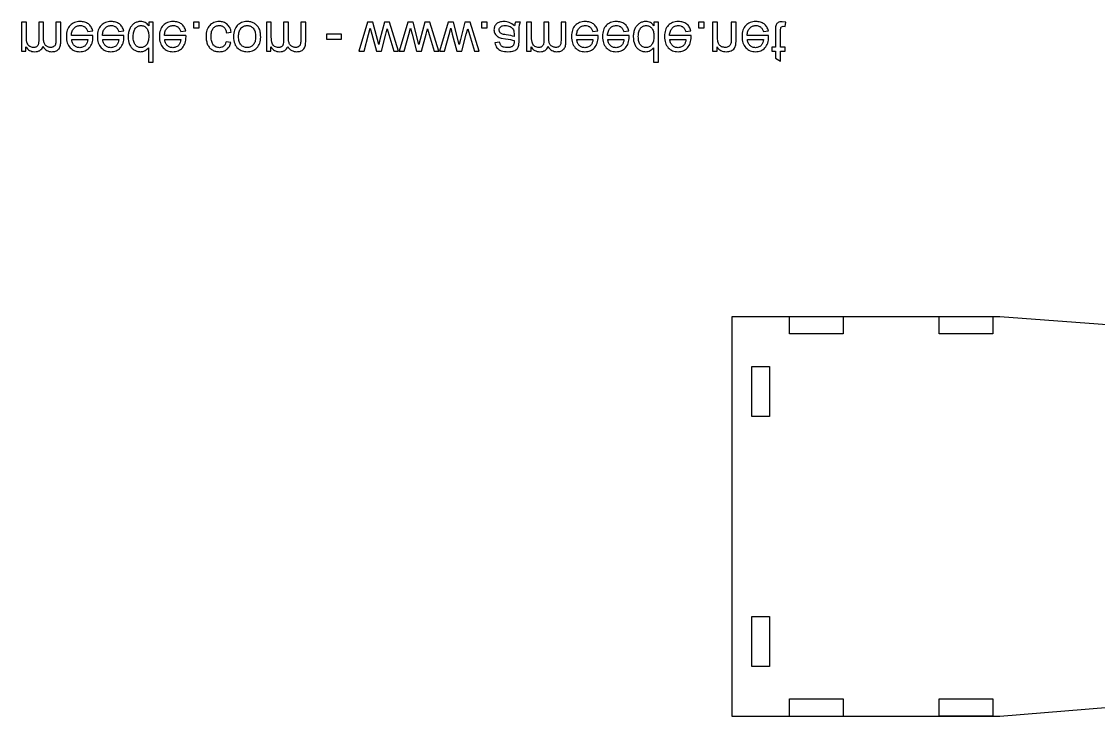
# Model space of a CAD drawing. Extents: x -1652 to 1470, y -458 to 1785.
# Drawn here: x -671.5 to -456.9, y 917.2 to 1055.7 of the extents above; entities that cross this region are included whole.
import ezdxf

# ---------------------------------------------------------------- set-up
doc = ezdxf.new("R2010")
doc.units = 0
doc.layers.add('LAYER_1', color=7, linetype='CONTINUOUS')

msp = doc.modelspace()

# ---------------------------------------------------------------- linework, layer by layer
at = {"layer": 'LAYER_1', "color": 7}
for points in [[(-671.4638, 1055.5802), (-671.4638, 1049.8136), (-670.586, 1049.8136), (-670.586, 1050.6284), (-670.4399, 1050.4275), (-670.271, 1050.247), (-670.0796, 1050.0873), (-669.8657, 1049.9488), (-669.633, 1049.8359), (-669.3849, 1049.7555), (-669.1211, 1049.7074), (-668.8416, 1049.6914), (-668.5364, 1049.708), (-668.2599, 1049.7578), (-668.1324, 1049.7951), (-668.0122, 1049.8406), (-667.8992, 1049.8943), (-667.7935, 1049.9562), (-667.6043, 1050.1025), (-667.4451, 1050.2747), (-667.3162, 1050.4734), (-667.2176, 1050.6988), (-667.039, 1050.4625), (-666.8477, 1050.2578), (-666.6437, 1050.0847), (-666.4269, 1049.943), (-666.1972, 1049.8329), (-665.9546, 1049.7543), (-665.6991, 1049.7071), (-665.4306, 1049.6914), (-665.2215, 1049.6988), (-665.0247, 1049.7209), (-664.8404, 1049.7579), (-664.6685, 1049.8097), (-664.5092, 1049.8763), (-664.3623, 1049.9578), (-664.2281, 1050.0542), (-664.1065, 1050.1655), (-663.9978, 1050.2922), (-663.9034, 1050.4349), (-663.8236, 1050.5936), (-663.7582, 1050.7683), (-663.7072, 1050.9589), (-663.6708, 1051.1655), (-663.649, 1051.3881), (-663.6417, 1051.6266), (-663.6417, 1055.5802), (-664.6195, 1055.5802), (-664.6195, 1051.9506), (-664.6257, 1051.6792), (-664.644, 1051.4481), (-664.6742, 1051.2577), (-664.7158, 1051.1081), (-664.7727, 1050.9854), (-664.8493, 1050.8757), (-664.9457, 1050.7784), (-665.0621, 1050.6933), (-665.1926, 1050.6242), (-665.334, 1050.575), (-665.4863, 1050.5456), (-665.6491, 1050.5359), (-665.7986, 1050.5422), (-665.9415, 1050.5612), (-666.0778, 1050.5928), (-666.2076, 1050.637), (-666.3309, 1050.6938), (-666.4478, 1050.7632), (-666.5581, 1050.8451), (-666.662, 1050.9395), (-666.7564, 1051.0485), (-666.8381, 1051.1725), (-666.9072, 1051.3117), (-666.9636, 1051.4659), (-667.0075, 1051.6353), (-667.0389, 1051.8198), (-667.0576, 1052.0193), (-667.0639, 1052.234), (-667.0639, 1055.5802), (-668.0416, 1055.5802), (-668.0416, 1051.8377), (-668.0565, 1051.5329), (-668.1014, 1051.2685), (-668.1349, 1051.1515), (-668.176, 1051.0447), (-668.2245, 1050.9481), (-668.2805, 1050.8618), (-668.345, 1050.7856), (-668.419, 1050.7195), (-668.5026, 1050.6635), (-668.5956, 1050.6176), (-668.698, 1050.5819), (-668.81, 1050.5563), (-668.9313, 1050.541), (-669.062, 1050.5359), (-669.2637, 1050.5494), (-669.4578, 1050.5901), (-669.6442, 1050.6577), (-669.8231, 1050.7525), (-669.986, 1050.8734), (-670.1247, 1051.0194), (-670.2395, 1051.1908), (-670.3305, 1051.3877), (-670.3985, 1051.6193), (-670.4471, 1051.8972), (-670.4763, 1052.2213), (-670.486, 1052.5914), (-670.486, 1055.5802), (-671.4638, 1055.5802)], [(-658.2751, 1053.7136), (-657.264, 1053.8469), (-657.3294, 1054.0609), (-657.4077, 1054.2628), (-657.4988, 1054.4524), (-657.6027, 1054.6297), (-657.7193, 1054.7947), (-657.8487, 1054.9474), (-657.9907, 1055.0876), (-658.1455, 1055.2154), (-658.3122, 1055.3294), (-658.49, 1055.4282), (-658.6789, 1055.5119), (-658.8791, 1055.5804), (-659.0904, 1055.6338), (-659.313, 1055.6719), (-659.5467, 1055.6948), (-659.7918, 1055.7024), (-660.0989, 1055.6902), (-660.3897, 1055.6538), (-660.6641, 1055.593), (-660.9223, 1055.508), (-661.1641, 1055.3986), (-661.3896, 1055.265), (-661.5988, 1055.107), (-661.7917, 1054.9247), (-661.9649, 1054.721), (-662.115, 1054.4977), (-662.242, 1054.2546), (-662.3459, 1053.9918), (-662.4267, 1053.7094), (-662.4844, 1053.4075), (-662.5191, 1053.086), (-662.5306, 1052.7451), (-662.519, 1052.3927), (-662.4841, 1052.0604), (-662.4258, 1051.7484), (-662.3443, 1051.4567), (-662.2394, 1051.1853), (-662.1111, 1050.9342), (-661.9594, 1050.7035), (-661.7843, 1050.4933), (-661.5906, 1050.3052), (-661.3829, 1050.1422), (-661.1614, 1050.0044), (-660.926, 1049.8917), (-660.6767, 1049.804), (-660.4135, 1049.7414), (-660.1365, 1049.7039), (-659.8455, 1049.6914), (-659.5639, 1049.7036), (-659.2955, 1049.7404), (-659.0403, 1049.8017), (-658.7983, 1049.8875), (-658.5695, 1049.9978), (-658.3538, 1050.1328), (-658.1514, 1050.2924), (-657.9622, 1050.4766), (-657.7909, 1050.6831), (-657.6424, 1050.9096), (-657.5167, 1051.156), (-657.4138, 1051.4224), (-657.3337, 1051.7088), (-657.2765, 1052.0151), (-657.2422, 1052.3414), (-657.2307, 1052.6877), (-657.2363, 1052.9469), (-661.5306, 1052.9469), (-661.5101, 1053.1768), (-661.4764, 1053.393), (-661.4294, 1053.5954), (-661.3691, 1053.784), (-661.2953, 1053.9586), (-661.2082, 1054.1193), (-661.1077, 1054.266), (-660.9936, 1054.3987), (-660.8696, 1054.5166), (-660.7381, 1054.6188), (-660.599, 1054.7054), (-660.4524, 1054.7763), (-660.2983, 1054.8314), (-660.1369, 1054.8708), (-659.968, 1054.8945), (-659.7918, 1054.9024), (-659.5335, 1054.8847), (-659.2948, 1054.8316), (-659.1829, 1054.7918), (-659.0759, 1054.7431), (-658.9739, 1054.6855), (-658.877, 1054.6191), (-658.7844, 1054.543), (-658.6968, 1054.4563), (-658.6141, 1054.359), (-658.5365, 1054.2511), (-658.396, 1054.0035), (-658.2751, 1053.7136)], [(-652.0956, 1053.7136), (-651.0845, 1053.8469), (-651.1499, 1054.0609), (-651.2282, 1054.2628), (-651.3193, 1054.4524), (-651.4232, 1054.6297), (-651.5398, 1054.7947), (-651.6692, 1054.9474), (-651.8112, 1055.0876), (-651.966, 1055.2154), (-652.1327, 1055.3294), (-652.3105, 1055.4282), (-652.4994, 1055.5119), (-652.6996, 1055.5804), (-652.9109, 1055.6338), (-653.1335, 1055.6719), (-653.3672, 1055.6948), (-653.6123, 1055.7024), (-653.9194, 1055.6902), (-654.2102, 1055.6538), (-654.4846, 1055.593), (-654.7428, 1055.508), (-654.9846, 1055.3986), (-655.2101, 1055.265), (-655.4193, 1055.107), (-655.6122, 1054.9247), (-655.7854, 1054.721), (-655.9355, 1054.4977), (-656.0625, 1054.2546), (-656.1664, 1053.9918), (-656.2472, 1053.7094), (-656.3049, 1053.4075), (-656.3396, 1053.086), (-656.3511, 1052.7451), (-656.3395, 1052.3927), (-656.3046, 1052.0604), (-656.2463, 1051.7484), (-656.1648, 1051.4567), (-656.0599, 1051.1853), (-655.9316, 1050.9342), (-655.7799, 1050.7035), (-655.6048, 1050.4933), (-655.4111, 1050.3052), (-655.2034, 1050.1422), (-654.9819, 1050.0044), (-654.7465, 1049.8917), (-654.4972, 1049.804), (-654.234, 1049.7414), (-653.957, 1049.7039), (-653.666, 1049.6914), (-653.3844, 1049.7036), (-653.116, 1049.7404), (-652.8608, 1049.8017), (-652.6188, 1049.8875), (-652.39, 1049.9978), (-652.1743, 1050.1328), (-651.9719, 1050.2924), (-651.7827, 1050.4766), (-651.6114, 1050.6831), (-651.4629, 1050.9096), (-651.3372, 1051.156), (-651.2343, 1051.4224), (-651.1542, 1051.7088), (-651.097, 1052.0151), (-651.0627, 1052.3414), (-651.0512, 1052.6877), (-651.0568, 1052.9469), (-655.3511, 1052.9469), (-655.3306, 1053.1768), (-655.2969, 1053.393), (-655.2499, 1053.5954), (-655.1896, 1053.784), (-655.1158, 1053.9586), (-655.0287, 1054.1193), (-654.9282, 1054.266), (-654.8141, 1054.3987), (-654.6901, 1054.5166), (-654.5586, 1054.6188), (-654.4195, 1054.7054), (-654.2729, 1054.7763), (-654.1188, 1054.8314), (-653.9574, 1054.8708), (-653.7885, 1054.8945), (-653.6123, 1054.9024), (-653.354, 1054.8847), (-653.1153, 1054.8316), (-653.0034, 1054.7918), (-652.8964, 1054.7431), (-652.7944, 1054.6855), (-652.6975, 1054.6191), (-652.6049, 1054.543), (-652.5173, 1054.4563), (-652.4346, 1054.359), (-652.357, 1054.2511), (-652.2165, 1054.0035), (-652.0956, 1053.7136)], [(-646.1272, 1055.5802), (-646.1272, 1054.8487), (-646.2721, 1055.0486), (-646.4331, 1055.2219), (-646.6103, 1055.3686), (-646.8036, 1055.4887), (-647.0131, 1055.5822), (-647.2387, 1055.649), (-647.4804, 1055.689), (-647.7383, 1055.7024), (-647.9088, 1055.6965), (-648.0758, 1055.6788), (-648.2393, 1055.6492), (-648.3992, 1055.6077), (-648.5556, 1055.5544), (-648.7084, 1055.4891), (-648.8575, 1055.412), (-649.0031, 1055.3228), (-649.1435, 1055.2236), (-649.2757, 1055.1149), (-649.3998, 1054.9967), (-649.5158, 1054.8691), (-649.6238, 1054.7322), (-649.7237, 1054.5859), (-649.8155, 1054.4303), (-649.8994, 1054.2654), (-649.9736, 1054.0921), (-650.0379, 1053.9126), (-650.0923, 1053.7268), (-650.1369, 1053.5347), (-650.1715, 1053.3362), (-650.1962, 1053.1313), (-650.2111, 1052.9201), (-650.216, 1052.7025), (-650.198, 1052.282), (-650.144, 1051.8814), (-650.0543, 1051.5007), (-649.929, 1051.1395), (-649.8523, 1050.9696), (-649.7668, 1050.8097), (-649.6724, 1050.66), (-649.5691, 1050.5206), (-649.4568, 1050.3913), (-649.3355, 1050.2724), (-649.2053, 1050.1637), (-649.0661, 1050.0655), (-648.9208, 1049.9776), (-648.771, 1049.9016), (-648.6169, 1049.8373), (-648.4585, 1049.7847), (-648.2958, 1049.7438), (-648.1289, 1049.7147), (-647.9579, 1049.6972), (-647.7828, 1049.6914), (-647.529, 1049.7053), (-647.2897, 1049.7467), (-647.0651, 1049.8156), (-646.855, 1049.9118), (-646.6616, 1050.0301), (-646.487, 1050.1655), (-646.3311, 1050.3175), (-646.1939, 1050.4859), (-646.1939, 1047.6248), (-645.2161, 1047.6248), (-645.2161, 1055.5802), (-646.1272, 1055.5802)], [(-649.2161, 1052.7043), (-649.2088, 1052.9719), (-649.1869, 1053.2221), (-649.1504, 1053.4547), (-649.0992, 1053.6698), (-649.0333, 1053.8675), (-648.9528, 1054.0478), (-648.8575, 1054.2106), (-648.7475, 1054.3561), (-648.6282, 1054.4843), (-648.5034, 1054.5954), (-648.3734, 1054.6893), (-648.238, 1054.7661), (-648.0974, 1054.8258), (-647.9515, 1054.8684), (-647.8003, 1054.8939), (-647.6439, 1054.9024), (-647.4865, 1054.8942), (-647.3352, 1054.8698), (-647.1899, 1054.829), (-647.0506, 1054.7719), (-646.9173, 1054.6984), (-646.7899, 1054.6087), (-646.6686, 1054.5026), (-646.5531, 1054.3802), (-646.4483, 1054.2411), (-646.3573, 1054.0847), (-646.2803, 1053.9112), (-646.2173, 1053.7205), (-646.1682, 1053.5126), (-646.1331, 1053.2875), (-646.112, 1053.0453), (-646.105, 1052.7858), (-646.1121, 1052.5011), (-646.1335, 1052.2358), (-646.1692, 1051.9901), (-646.2191, 1051.7638), (-646.2834, 1051.5571), (-646.362, 1051.37), (-646.455, 1051.2024), (-646.5624, 1051.0544), (-646.6797, 1050.9249), (-646.8037, 1050.8127), (-646.9344, 1050.7178), (-647.0719, 1050.6402), (-647.216, 1050.5799), (-647.3668, 1050.5369), (-647.5242, 1050.5111), (-647.6883, 1050.5025), (-647.8481, 1050.5107), (-648.0012, 1050.5355), (-648.1475, 1050.5768), (-648.2871, 1050.6347), (-648.4201, 1050.7091), (-648.5463, 1050.8001), (-648.666, 1050.9078), (-648.779, 1051.0321), (-648.8813, 1051.1743), (-648.97, 1051.3356), (-649.0451, 1051.5159), (-649.1066, 1051.7154), (-649.1545, 1051.934), (-649.1887, 1052.1717), (-649.2092, 1052.4284), (-649.2161, 1052.7043)], [(-639.7366, 1053.7136), (-638.7255, 1053.8469), (-638.7909, 1054.0609), (-638.8692, 1054.2628), (-638.9603, 1054.4524), (-639.0642, 1054.6297), (-639.1808, 1054.7947), (-639.3102, 1054.9474), (-639.4522, 1055.0876), (-639.607, 1055.2154), (-639.7737, 1055.3294), (-639.9515, 1055.4282), (-640.1404, 1055.5119), (-640.3406, 1055.5804), (-640.5519, 1055.6338), (-640.7745, 1055.6719), (-641.0082, 1055.6948), (-641.2533, 1055.7024), (-641.5604, 1055.6902), (-641.8512, 1055.6538), (-642.1256, 1055.593), (-642.3838, 1055.508), (-642.6256, 1055.3986), (-642.8511, 1055.265), (-643.0603, 1055.107), (-643.2532, 1054.9247), (-643.4264, 1054.721), (-643.5765, 1054.4977), (-643.7035, 1054.2546), (-643.8074, 1053.9918), (-643.8882, 1053.7094), (-643.9459, 1053.4075), (-643.9806, 1053.086), (-643.9921, 1052.7451), (-643.9805, 1052.3927), (-643.9456, 1052.0604), (-643.8873, 1051.7484), (-643.8058, 1051.4567), (-643.7009, 1051.1853), (-643.5726, 1050.9342), (-643.4209, 1050.7035), (-643.2458, 1050.4933), (-643.0521, 1050.3052), (-642.8444, 1050.1422), (-642.6229, 1050.0044), (-642.3875, 1049.8917), (-642.1382, 1049.804), (-641.875, 1049.7414), (-641.598, 1049.7039), (-641.307, 1049.6914), (-641.0254, 1049.7036), (-640.757, 1049.7404), (-640.5018, 1049.8017), (-640.2598, 1049.8875), (-640.031, 1049.9978), (-639.8153, 1050.1328), (-639.6129, 1050.2924), (-639.4237, 1050.4766), (-639.2524, 1050.6831), (-639.1039, 1050.9096), (-638.9782, 1051.156), (-638.8753, 1051.4224), (-638.7952, 1051.7088), (-638.738, 1052.0151), (-638.7037, 1052.3414), (-638.6922, 1052.6877), (-638.6978, 1052.9469), (-642.9921, 1052.9469), (-642.9716, 1053.1768), (-642.9379, 1053.393), (-642.8909, 1053.5954), (-642.8306, 1053.784), (-642.7568, 1053.9586), (-642.6697, 1054.1193), (-642.5692, 1054.266), (-642.4551, 1054.3987), (-642.3311, 1054.5166), (-642.1996, 1054.6188), (-642.0605, 1054.7054), (-641.9139, 1054.7763), (-641.7598, 1054.8314), (-641.5984, 1054.8708), (-641.4295, 1054.8945), (-641.2533, 1054.9024), (-640.995, 1054.8847), (-640.7563, 1054.8316), (-640.6444, 1054.7918), (-640.5374, 1054.7431), (-640.4354, 1054.6855), (-640.3385, 1054.6191), (-640.2459, 1054.543), (-640.1583, 1054.4563), (-640.0756, 1054.359), (-639.998, 1054.2511), (-639.8575, 1054.0035), (-639.7366, 1053.7136)], [(-637.2126, 1055.5802), (-637.2126, 1054.4691), (-636.1015, 1054.4691), (-636.1015, 1055.5802), (-637.2126, 1055.5802)], [(-630.6368, 1053.4691), (-629.6812, 1053.6025), (-629.7284, 1053.8423), (-629.7907, 1054.0685), (-629.8682, 1054.2813), (-629.9609, 1054.4807), (-630.0689, 1054.6667), (-630.1922, 1054.8394), (-630.3308, 1054.9988), (-630.4849, 1055.145), (-630.6514, 1055.2758), (-630.8272, 1055.3891), (-631.0123, 1055.4849), (-631.2067, 1055.5633), (-631.4102, 1055.6242), (-631.6229, 1055.6676), (-631.8447, 1055.6937), (-632.0756, 1055.7024), (-632.3635, 1055.6903), (-632.6371, 1055.6541), (-632.8961, 1055.5938), (-633.1407, 1055.5094), (-633.3708, 1055.4008), (-633.5863, 1055.268), (-633.7873, 1055.1112), (-633.9738, 1054.9302), (-634.1424, 1054.7267), (-634.2884, 1054.5024), (-634.4119, 1054.2573), (-634.5129, 1053.9913), (-634.5914, 1053.7045), (-634.6475, 1053.3969), (-634.6811, 1053.0684), (-634.6923, 1052.7191), (-634.6874, 1052.4895), (-634.6729, 1052.2673), (-634.6486, 1052.0525), (-634.6148, 1051.8451), (-634.5712, 1051.6449), (-634.5181, 1051.452), (-634.4553, 1051.2663), (-634.383, 1051.0877), (-634.3009, 1050.9188), (-634.2087, 1050.7607), (-634.1064, 1050.6134), (-633.9939, 1050.4771), (-633.8713, 1050.3516), (-633.7385, 1050.2372), (-633.5955, 1050.1338), (-633.4423, 1050.0414), (-633.2829, 1049.9594), (-633.12, 1049.8883), (-632.9536, 1049.8281), (-632.7837, 1049.7789), (-632.6102, 1049.7406), (-632.4332, 1049.7133), (-632.2525, 1049.6969), (-632.0682, 1049.6914), (-631.8394, 1049.6988), (-631.6211, 1049.7209), (-631.4133, 1049.7579), (-631.2162, 1049.8097), (-631.0297, 1049.8763), (-630.8539, 1049.9578), (-630.689, 1050.0542), (-630.5349, 1050.1655), (-630.3923, 1050.2905), (-630.2631, 1050.4279), (-630.1473, 1050.5779), (-630.0449, 1050.7402), (-629.9559, 1050.915), (-629.8805, 1051.1022), (-629.8185, 1051.3017), (-629.7701, 1051.5136), (-630.7146, 1051.6581), (-630.7955, 1051.3858), (-630.9025, 1051.1495), (-630.9659, 1051.0448), (-631.0359, 1050.949), (-631.1126, 1050.862), (-631.196, 1050.784), (-631.2844, 1050.7156), (-631.3773, 1050.6563), (-631.4747, 1050.606), (-631.5766, 1050.5648), (-631.794, 1050.5098), (-632.0294, 1050.4914), (-632.2098, 1050.4996), (-632.3815, 1050.5244), (-632.5445, 1050.5656), (-632.699, 1050.6233), (-632.8449, 1050.6976), (-632.9822, 1050.7883), (-633.111, 1050.8955), (-633.2312, 1051.0192), (-633.3393, 1051.1613), (-633.4329, 1051.3224), (-633.5122, 1051.5025), (-633.577, 1051.7018), (-633.6275, 1051.9203), (-633.6635, 1052.158), (-633.6851, 1052.415), (-633.6923, 1052.6914), (-633.6854, 1052.9717), (-633.6645, 1053.232), (-633.6298, 1053.4724), (-633.5812, 1053.693), (-633.5187, 1053.8936), (-633.4423, 1054.0744), (-633.352, 1054.2354), (-633.2478, 1054.3765), (-633.1318, 1054.4996), (-633.0076, 1054.6063), (-632.8749, 1054.6967), (-632.734, 1054.7707), (-632.5847, 1054.8283), (-632.4271, 1054.8694), (-632.2611, 1054.8942), (-632.0868, 1054.9024), (-631.9454, 1054.8969), (-631.8101, 1054.8805), (-631.6808, 1054.8531), (-631.5576, 1054.8147), (-631.4405, 1054.7653), (-631.3295, 1054.7048), (-631.2246, 1054.6332), (-631.1257, 1054.5506), (-631.0336, 1054.4571), (-630.9504, 1054.3517), (-630.876, 1054.2343), (-630.8104, 1054.105), (-630.7537, 1053.9638), (-630.7059, 1053.8108), (-630.6669, 1053.6459), (-630.6368, 1053.4691)], [(-629.2145, 1052.6969), (-629.2006, 1052.3105), (-629.1589, 1051.95), (-629.0894, 1051.6154), (-628.9921, 1051.3067), (-628.8668, 1051.0238), (-628.7137, 1050.7668), (-628.5327, 1050.5356), (-628.3238, 1050.3303), (-628.1332, 1050.1806), (-627.9322, 1050.0508), (-627.7209, 1049.941), (-627.4993, 1049.8511), (-627.2674, 1049.7813), (-627.0254, 1049.7313), (-626.7732, 1049.7014), (-626.5109, 1049.6914), (-626.2211, 1049.7036), (-625.9446, 1049.74), (-625.6816, 1049.8008), (-625.432, 1049.8859), (-625.1958, 1049.9952), (-624.9731, 1050.1289), (-624.764, 1050.2869), (-624.5683, 1050.4692), (-624.3918, 1050.6723), (-624.2388, 1050.8941), (-624.1093, 1051.1346), (-624.0033, 1051.3937), (-623.9208, 1051.6714), (-623.8618, 1051.9676), (-623.8264, 1052.2823), (-623.8146, 1052.6154), (-623.8198, 1052.8857), (-623.8354, 1053.1411), (-623.8615, 1053.3817), (-623.898, 1053.6073), (-623.9449, 1053.8181), (-624.0022, 1054.0141), (-624.0699, 1054.1953), (-624.148, 1054.3617), (-624.2361, 1054.5163), (-624.3338, 1054.6621), (-624.441, 1054.799), (-624.5577, 1054.927), (-624.684, 1055.0462), (-624.8199, 1055.1565), (-624.9653, 1055.258), (-625.1202, 1055.3506), (-625.2811, 1055.4332), (-625.4458, 1055.5048), (-625.6142, 1055.5653), (-625.7863, 1055.6147), (-625.9621, 1055.6531), (-626.1415, 1055.6805), (-626.3244, 1055.6969), (-626.5109, 1055.7024), (-626.8064, 1055.6903), (-627.0873, 1055.6541), (-627.3537, 1055.5937), (-627.6056, 1055.5091), (-627.8429, 1055.4003), (-628.0658, 1055.2673), (-628.2743, 1055.11), (-628.4683, 1054.9284), (-628.6434, 1054.724), (-628.795, 1054.4982), (-628.9233, 1054.2511), (-629.0282, 1053.9828), (-629.1097, 1053.6932), (-629.168, 1053.3823), (-629.2029, 1053.0502), (-629.2145, 1052.6969)], [(-628.2146, 1052.6988), (-628.207, 1052.9665), (-628.1844, 1053.2168), (-628.1466, 1053.4497), (-628.0938, 1053.6652), (-628.0258, 1053.8632), (-627.9427, 1054.0438), (-627.8445, 1054.2068), (-627.7312, 1054.3524), (-627.6059, 1054.4813), (-627.4728, 1054.593), (-627.3321, 1054.6876), (-627.1836, 1054.7649), (-627.0272, 1054.8251), (-626.863, 1054.868), (-626.6909, 1054.8938), (-626.5109, 1054.9024), (-626.3328, 1054.8938), (-626.1623, 1054.868), (-625.9993, 1054.825), (-625.844, 1054.7647), (-625.6962, 1054.6871), (-625.5559, 1054.5923), (-625.4232, 1054.4801), (-625.2979, 1054.3506), (-625.1846, 1054.2034), (-625.0865, 1054.0381), (-625.0034, 1053.8548), (-624.9354, 1053.6534), (-624.8826, 1053.434), (-624.8448, 1053.1965), (-624.8222, 1052.9409), (-624.8146, 1052.6673), (-624.8222, 1052.4087), (-624.8451, 1052.1663), (-624.8833, 1051.9401), (-624.9366, 1051.73), (-625.0052, 1051.5362), (-625.0889, 1051.3587), (-625.1877, 1051.1975), (-625.3017, 1051.0525), (-625.4269, 1050.9236), (-625.5596, 1050.8119), (-625.6997, 1050.7173), (-625.8472, 1050.64), (-626.0021, 1050.5798), (-626.1644, 1050.5369), (-626.334, 1050.5111), (-626.5109, 1050.5025), (-626.6909, 1050.511), (-626.863, 1050.5366), (-627.0272, 1050.5792), (-627.1836, 1050.6389), (-627.3321, 1050.7156), (-627.4728, 1050.8095), (-627.6059, 1050.9206), (-627.7312, 1051.0488), (-627.8445, 1051.1943), (-627.9427, 1051.3571), (-628.0258, 1051.5373), (-628.0938, 1051.7349), (-628.1466, 1051.9498), (-628.1844, 1052.1821), (-628.207, 1052.4318), (-628.2146, 1052.6988)], [(-622.6684, 1055.5802), (-622.6684, 1049.8136), (-621.7906, 1049.8136), (-621.7906, 1050.6284), (-621.6445, 1050.4275), (-621.4756, 1050.247), (-621.2842, 1050.0873), (-621.0703, 1049.9488), (-620.8376, 1049.8359), (-620.5895, 1049.7555), (-620.3257, 1049.7074), (-620.0462, 1049.6914), (-619.741, 1049.708), (-619.4645, 1049.7578), (-619.337, 1049.7951), (-619.2168, 1049.8406), (-619.1038, 1049.8943), (-618.9981, 1049.9562), (-618.8089, 1050.1025), (-618.6497, 1050.2747), (-618.5208, 1050.4734), (-618.4222, 1050.6988), (-618.2436, 1050.4625), (-618.0523, 1050.2578), (-617.8483, 1050.0847), (-617.6315, 1049.943), (-617.4018, 1049.8329), (-617.1592, 1049.7543), (-616.9037, 1049.7071), (-616.6352, 1049.6914), (-616.4261, 1049.6988), (-616.2293, 1049.7209), (-616.045, 1049.7579), (-615.8731, 1049.8097), (-615.7138, 1049.8763), (-615.5669, 1049.9578), (-615.4327, 1050.0542), (-615.3111, 1050.1655), (-615.2024, 1050.2922), (-615.108, 1050.4349), (-615.0282, 1050.5936), (-614.9628, 1050.7683), (-614.9118, 1050.9589), (-614.8754, 1051.1655), (-614.8536, 1051.3881), (-614.8463, 1051.6266), (-614.8463, 1055.5802), (-615.8241, 1055.5802), (-615.8241, 1051.9506), (-615.8303, 1051.6792), (-615.8486, 1051.4481), (-615.8788, 1051.2577), (-615.9204, 1051.1081), (-615.9773, 1050.9854), (-616.0539, 1050.8757), (-616.1503, 1050.7784), (-616.2667, 1050.6933), (-616.3972, 1050.6242), (-616.5386, 1050.575), (-616.6909, 1050.5456), (-616.8537, 1050.5359), (-617.0032, 1050.5422), (-617.1461, 1050.5612), (-617.2824, 1050.5928), (-617.4122, 1050.637), (-617.5355, 1050.6938), (-617.6524, 1050.7632), (-617.7627, 1050.8451), (-617.8666, 1050.9395), (-617.961, 1051.0485), (-618.0427, 1051.1725), (-618.1118, 1051.3117), (-618.1682, 1051.4659), (-618.2121, 1051.6353), (-618.2435, 1051.8198), (-618.2622, 1052.0193), (-618.2685, 1052.234), (-618.2685, 1055.5802), (-619.2462, 1055.5802), (-619.2462, 1051.8377), (-619.2611, 1051.5329), (-619.306, 1051.2685), (-619.3395, 1051.1515), (-619.3806, 1051.0447), (-619.4291, 1050.9481), (-619.4851, 1050.8618), (-619.5496, 1050.7856), (-619.6236, 1050.7195), (-619.7072, 1050.6635), (-619.8002, 1050.6176), (-619.9026, 1050.5819), (-620.0146, 1050.5563), (-620.1359, 1050.541), (-620.2666, 1050.5359), (-620.4683, 1050.5494), (-620.6624, 1050.5901), (-620.8488, 1050.6577), (-621.0277, 1050.7525), (-621.1906, 1050.8734), (-621.3293, 1051.0194), (-621.4441, 1051.1908), (-621.5351, 1051.3877), (-621.6031, 1051.6193), (-621.6517, 1051.8972), (-621.6809, 1052.2213), (-621.6906, 1052.5914), (-621.6906, 1055.5802), (-622.6684, 1055.5802)], [(-602.5021, 1055.5802), (-604.2446, 1049.8136), (-603.2224, 1049.8136), (-602.3021, 1053.1414), (-601.9761, 1054.3802), (-601.678, 1053.1914), (-600.7651, 1049.8136), (-599.7632, 1049.8136), (-598.8947, 1053.1617), (-598.6114, 1054.2599), (-598.2799, 1053.1469), (-597.2836, 1049.8136), (-596.3337, 1049.8136), (-598.1429, 1055.5802), (-599.154, 1055.5802), (-600.0688, 1052.1303), (-600.3003, 1051.1432), (-601.4669, 1055.5802), (-602.5021, 1055.5802)], [(-594.4782, 1055.5802), (-596.2207, 1049.8136), (-595.1985, 1049.8136), (-594.2782, 1053.1414), (-593.9522, 1054.3802), (-593.6541, 1053.1914), (-592.7412, 1049.8136), (-591.7393, 1049.8136), (-590.8708, 1053.1617), (-590.5875, 1054.2599), (-590.256, 1053.1469), (-589.2597, 1049.8136), (-588.3098, 1049.8136), (-590.119, 1055.5802), (-591.1301, 1055.5802), (-592.0449, 1052.1303), (-592.2764, 1051.1432), (-593.443, 1055.5802), (-594.4782, 1055.5802)], [(-586.4543, 1055.5802), (-588.1968, 1049.8136), (-587.1746, 1049.8136), (-586.2543, 1053.1414), (-585.9283, 1054.3802), (-585.6302, 1053.1914), (-584.7173, 1049.8136), (-583.7154, 1049.8136), (-582.8469, 1053.1617), (-582.5636, 1054.2599), (-582.2321, 1053.1469), (-581.2358, 1049.8136), (-580.2859, 1049.8136), (-582.0951, 1055.5802), (-583.1062, 1055.5802), (-584.021, 1052.1303), (-584.2525, 1051.1432), (-585.4191, 1055.5802), (-586.4543, 1055.5802)], [(-579.8025, 1055.5802), (-579.8025, 1054.4691), (-578.6914, 1054.4691), (-578.6914, 1055.5802), (-579.8025, 1055.5802)], [(-573.2267, 1054.858), (-573.4964, 1055.0726), (-573.7611, 1055.2529), (-574.0207, 1055.3991), (-574.2748, 1055.5117), (-574.5307, 1055.5954), (-574.7959, 1055.655), (-575.0703, 1055.6906), (-575.3544, 1055.7024), (-575.585, 1055.6952), (-575.802, 1055.6736), (-576.0052, 1055.6375), (-576.1947, 1055.5869), (-576.3705, 1055.5218), (-576.5325, 1055.4423), (-576.6809, 1055.3482), (-576.8155, 1055.2395), (-576.9353, 1055.1201), (-577.0391, 1054.9927), (-577.1269, 1054.857), (-577.1988, 1054.7133), (-577.2547, 1054.5615), (-577.2947, 1054.4017), (-577.3186, 1054.2339), (-577.3266, 1054.058), (-577.3145, 1053.8514), (-577.2782, 1053.6538), (-577.218, 1053.4653), (-577.134, 1053.2858), (-577.0295, 1053.1198), (-576.9104, 1052.9715), (-576.7768, 1052.8405), (-576.6285, 1052.7266), (-576.467, 1052.6273), (-576.2961, 1052.5407), (-576.1155, 1052.4669), (-575.9248, 1052.4062), (-575.0544, 1052.2599), (-574.5014, 1052.1867), (-574.026, 1052.1062), (-573.6287, 1052.0187), (-573.31, 1051.9247), (-573.3045, 1051.671), (-573.3088, 1051.5279), (-573.3219, 1051.3957), (-573.3436, 1051.2744), (-573.3739, 1051.1641), (-573.413, 1051.0647), (-573.4607, 1050.9762), (-573.5171, 1050.8987), (-573.5822, 1050.8321), (-573.6817, 1050.7547), (-573.7926, 1050.6877), (-573.9149, 1050.631), (-574.0486, 1050.5847), (-574.1937, 1050.5487), (-574.3502, 1050.523), (-574.5179, 1050.5076), (-574.697, 1050.5025), (-575.0202, 1050.5178), (-575.2982, 1050.5634), (-575.4201, 1050.5975), (-575.5306, 1050.6392), (-575.6297, 1050.6884), (-575.7174, 1050.7451), (-575.7972, 1050.8113), (-575.8716, 1050.8892), (-575.9405, 1050.9788), (-576.004, 1051.0801), (-576.1148, 1051.3178), (-576.2044, 1051.6025), (-577.1599, 1051.4692), (-577.0842, 1051.1768), (-576.9875, 1050.9138), (-576.8696, 1050.6804), (-576.7303, 1050.4766), (-576.5636, 1050.2988), (-576.3636, 1050.1428), (-576.1303, 1050.0084), (-575.8637, 1049.8951), (-575.5701, 1049.8062), (-575.2533, 1049.7426), (-574.914, 1049.7042), (-574.5526, 1049.6914), (-574.2002, 1049.7022), (-573.882, 1049.7347), (-573.5982, 1049.7891), (-573.3489, 1049.8655), (-573.1333, 1049.9583), (-572.948, 1050.0618), (-572.7932, 1050.1764), (-572.6693, 1050.3025), (-572.5689, 1050.4431), (-572.4846, 1050.6011), (-572.4161, 1050.7765), (-572.3637, 1050.9692), (-572.3156, 1051.8673), (-572.3156, 1053.1636), (-572.3118, 1053.7803), (-572.3003, 1054.2723), (-572.2812, 1054.6401), (-572.2545, 1054.8839), (-572.2174, 1055.0638), (-572.1649, 1055.2397), (-572.0975, 1055.4118), (-572.0156, 1055.5802), (-573.0378, 1055.5802), (-573.1048, 1055.4194), (-573.1586, 1055.2455), (-573.1993, 1055.0583), (-573.2267, 1054.858)], [(-573.3045, 1052.6914), (-573.6045, 1052.7955), (-573.9711, 1052.8914), (-574.4044, 1052.9788), (-574.9044, 1053.058), (-575.185, 1053.1024), (-575.4211, 1053.1497), (-575.6128, 1053.1997), (-575.76, 1053.2525), (-575.8777, 1053.3129), (-575.981, 1053.3856), (-576.0701, 1053.4704), (-576.1451, 1053.5673), (-576.2048, 1053.6743), (-576.2477, 1053.787), (-576.2735, 1053.9056), (-576.2822, 1054.0302), (-576.2638, 1054.2156), (-576.2083, 1054.3853), (-576.1158, 1054.5391), (-575.9859, 1054.6765), (-575.9073, 1054.7371), (-575.8203, 1054.7897), (-575.7247, 1054.8342), (-575.6206, 1054.8707), (-575.3869, 1054.9195), (-575.1192, 1054.9358), (-574.8449, 1054.9205), (-574.5859, 1054.8745), (-574.3421, 1054.7975), (-574.1137, 1054.6895), (-573.9086, 1054.5558), (-573.7322, 1054.3994), (-573.5851, 1054.2204), (-573.4674, 1054.0191), (-573.3983, 1053.8344), (-573.3491, 1053.6108), (-573.3198, 1053.3483), (-573.31, 1053.0469), (-573.3045, 1052.6914)], [(-570.8138, 1055.5802), (-570.8138, 1049.8136), (-569.936, 1049.8136), (-569.936, 1050.6284), (-569.7899, 1050.4275), (-569.621, 1050.247), (-569.4296, 1050.0873), (-569.2157, 1049.9488), (-568.983, 1049.8359), (-568.7349, 1049.7555), (-568.4711, 1049.7074), (-568.1916, 1049.6914), (-567.8864, 1049.708), (-567.6099, 1049.7578), (-567.4824, 1049.7951), (-567.3622, 1049.8406), (-567.2492, 1049.8943), (-567.1435, 1049.9562), (-566.9543, 1050.1025), (-566.7951, 1050.2747), (-566.6662, 1050.4734), (-566.5676, 1050.6988), (-566.389, 1050.4625), (-566.1977, 1050.2578), (-565.9937, 1050.0847), (-565.7769, 1049.943), (-565.5472, 1049.8329), (-565.3046, 1049.7543), (-565.0491, 1049.7071), (-564.7806, 1049.6914), (-564.5715, 1049.6988), (-564.3747, 1049.7209), (-564.1904, 1049.7579), (-564.0185, 1049.8097), (-563.8592, 1049.8763), (-563.7123, 1049.9578), (-563.5781, 1050.0542), (-563.4565, 1050.1655), (-563.3478, 1050.2922), (-563.2534, 1050.4349), (-563.1736, 1050.5936), (-563.1082, 1050.7683), (-563.0572, 1050.9589), (-563.0208, 1051.1655), (-562.999, 1051.3881), (-562.9917, 1051.6266), (-562.9917, 1055.5802), (-563.9695, 1055.5802), (-563.9695, 1051.9506), (-563.9757, 1051.6792), (-563.994, 1051.4481), (-564.0242, 1051.2577), (-564.0658, 1051.1081), (-564.1227, 1050.9854), (-564.1993, 1050.8757), (-564.2957, 1050.7784), (-564.4121, 1050.6933), (-564.5426, 1050.6242), (-564.684, 1050.575), (-564.8363, 1050.5456), (-564.9991, 1050.5359), (-565.1486, 1050.5422), (-565.2915, 1050.5612), (-565.4278, 1050.5928), (-565.5576, 1050.637), (-565.6809, 1050.6938), (-565.7978, 1050.7632), (-565.9081, 1050.8451), (-566.012, 1050.9395), (-566.1064, 1051.0485), (-566.1881, 1051.1725), (-566.2572, 1051.3117), (-566.3136, 1051.4659), (-566.3575, 1051.6353), (-566.3889, 1051.8198), (-566.4076, 1052.0193), (-566.4139, 1052.234), (-566.4139, 1055.5802), (-567.3916, 1055.5802), (-567.3916, 1051.8377), (-567.4065, 1051.5329), (-567.4514, 1051.2685), (-567.4849, 1051.1515), (-567.526, 1051.0447), (-567.5745, 1050.9481), (-567.6305, 1050.8618), (-567.695, 1050.7856), (-567.769, 1050.7195), (-567.8526, 1050.6635), (-567.9456, 1050.6176), (-568.048, 1050.5819), (-568.16, 1050.5563), (-568.2813, 1050.541), (-568.412, 1050.5359), (-568.6137, 1050.5494), (-568.8078, 1050.5901), (-568.9942, 1050.6577), (-569.1731, 1050.7525), (-569.336, 1050.8734), (-569.4747, 1051.0194), (-569.5895, 1051.1908), (-569.6805, 1051.3877), (-569.7485, 1051.6193), (-569.7971, 1051.8972), (-569.8263, 1052.2213), (-569.836, 1052.5914), (-569.836, 1055.5802), (-570.8138, 1055.5802)], [(-557.6251, 1053.7136), (-556.614, 1053.8469), (-556.6794, 1054.0609), (-556.7577, 1054.2628), (-556.8488, 1054.4524), (-556.9527, 1054.6297), (-557.0693, 1054.7947), (-557.1987, 1054.9474), (-557.3407, 1055.0876), (-557.4955, 1055.2154), (-557.6622, 1055.3294), (-557.84, 1055.4282), (-558.0289, 1055.5119), (-558.2291, 1055.5804), (-558.4404, 1055.6338), (-558.663, 1055.6719), (-558.8967, 1055.6948), (-559.1418, 1055.7024), (-559.4489, 1055.6902), (-559.7397, 1055.6538), (-560.0141, 1055.593), (-560.2723, 1055.508), (-560.5141, 1055.3986), (-560.7396, 1055.265), (-560.9488, 1055.107), (-561.1417, 1054.9247), (-561.3149, 1054.721), (-561.465, 1054.4977), (-561.592, 1054.2546), (-561.6959, 1053.9918), (-561.7767, 1053.7094), (-561.8344, 1053.4075), (-561.8691, 1053.086), (-561.8806, 1052.7451), (-561.869, 1052.3927), (-561.8341, 1052.0604), (-561.7758, 1051.7484), (-561.6943, 1051.4567), (-561.5894, 1051.1853), (-561.4611, 1050.9342), (-561.3094, 1050.7035), (-561.1343, 1050.4933), (-560.9406, 1050.3052), (-560.7329, 1050.1422), (-560.5114, 1050.0044), (-560.276, 1049.8917), (-560.0267, 1049.804), (-559.7635, 1049.7414), (-559.4865, 1049.7039), (-559.1955, 1049.6914), (-558.9139, 1049.7036), (-558.6455, 1049.7404), (-558.3903, 1049.8017), (-558.1483, 1049.8875), (-557.9195, 1049.9978), (-557.7038, 1050.1328), (-557.5014, 1050.2924), (-557.3122, 1050.4766), (-557.1409, 1050.6831), (-556.9924, 1050.9096), (-556.8667, 1051.156), (-556.7638, 1051.4224), (-556.6837, 1051.7088), (-556.6265, 1052.0151), (-556.5922, 1052.3414), (-556.5807, 1052.6877), (-556.5863, 1052.9469), (-560.8806, 1052.9469), (-560.8601, 1053.1768), (-560.8264, 1053.393), (-560.7794, 1053.5954), (-560.7191, 1053.784), (-560.6453, 1053.9586), (-560.5582, 1054.1193), (-560.4577, 1054.266), (-560.3436, 1054.3987), (-560.2196, 1054.5166), (-560.0881, 1054.6188), (-559.949, 1054.7054), (-559.8024, 1054.7763), (-559.6483, 1054.8314), (-559.4869, 1054.8708), (-559.318, 1054.8945), (-559.1418, 1054.9024), (-558.8835, 1054.8847), (-558.6448, 1054.8316), (-558.5329, 1054.7918), (-558.4259, 1054.7431), (-558.3239, 1054.6855), (-558.227, 1054.6191), (-558.1344, 1054.543), (-558.0468, 1054.4563), (-557.9641, 1054.359), (-557.8865, 1054.2511), (-557.746, 1054.0035), (-557.6251, 1053.7136)], [(-551.4456, 1053.7136), (-550.4345, 1053.8469), (-550.4999, 1054.0609), (-550.5782, 1054.2628), (-550.6693, 1054.4524), (-550.7732, 1054.6297), (-550.8898, 1054.7947), (-551.0192, 1054.9474), (-551.1612, 1055.0876), (-551.316, 1055.2154), (-551.4827, 1055.3294), (-551.6605, 1055.4282), (-551.8494, 1055.5119), (-552.0496, 1055.5804), (-552.2609, 1055.6338), (-552.4835, 1055.6719), (-552.7172, 1055.6948), (-552.9623, 1055.7024), (-553.2694, 1055.6902), (-553.5602, 1055.6538), (-553.8346, 1055.593), (-554.0928, 1055.508), (-554.3346, 1055.3986), (-554.5601, 1055.265), (-554.7693, 1055.107), (-554.9622, 1054.9247), (-555.1354, 1054.721), (-555.2855, 1054.4977), (-555.4125, 1054.2546), (-555.5164, 1053.9918), (-555.5972, 1053.7094), (-555.6549, 1053.4075), (-555.6896, 1053.086), (-555.7011, 1052.7451), (-555.6895, 1052.3927), (-555.6546, 1052.0604), (-555.5963, 1051.7484), (-555.5148, 1051.4567), (-555.4099, 1051.1853), (-555.2816, 1050.9342), (-555.1299, 1050.7035), (-554.9548, 1050.4933), (-554.7611, 1050.3052), (-554.5534, 1050.1422), (-554.3319, 1050.0044), (-554.0965, 1049.8917), (-553.8472, 1049.804), (-553.584, 1049.7414), (-553.307, 1049.7039), (-553.016, 1049.6914), (-552.7344, 1049.7036), (-552.466, 1049.7404), (-552.2108, 1049.8017), (-551.9688, 1049.8875), (-551.74, 1049.9978), (-551.5243, 1050.1328), (-551.3219, 1050.2924), (-551.1327, 1050.4766), (-550.9614, 1050.6831), (-550.8129, 1050.9096), (-550.6872, 1051.156), (-550.5843, 1051.4224), (-550.5042, 1051.7088), (-550.447, 1052.0151), (-550.4127, 1052.3414), (-550.4012, 1052.6877), (-550.4068, 1052.9469), (-554.7011, 1052.9469), (-554.6806, 1053.1768), (-554.6469, 1053.393), (-554.5999, 1053.5954), (-554.5396, 1053.784), (-554.4658, 1053.9586), (-554.3787, 1054.1193), (-554.2782, 1054.266), (-554.1641, 1054.3987), (-554.0401, 1054.5166), (-553.9086, 1054.6188), (-553.7695, 1054.7054), (-553.6229, 1054.7763), (-553.4688, 1054.8314), (-553.3074, 1054.8708), (-553.1385, 1054.8945), (-552.9623, 1054.9024), (-552.704, 1054.8847), (-552.4653, 1054.8316), (-552.3534, 1054.7918), (-552.2464, 1054.7431), (-552.1444, 1054.6855), (-552.0475, 1054.6191), (-551.9549, 1054.543), (-551.8673, 1054.4563), (-551.7846, 1054.359), (-551.707, 1054.2511), (-551.5665, 1054.0035), (-551.4456, 1053.7136)], [(-545.4772, 1055.5802), (-545.4772, 1054.8487), (-545.6221, 1055.0486), (-545.7831, 1055.2219), (-545.9603, 1055.3686), (-546.1536, 1055.4887), (-546.3631, 1055.5822), (-546.5887, 1055.649), (-546.8304, 1055.689), (-547.0883, 1055.7024), (-547.2588, 1055.6965), (-547.4258, 1055.6788), (-547.5893, 1055.6492), (-547.7492, 1055.6077), (-547.9056, 1055.5544), (-548.0584, 1055.4891), (-548.2075, 1055.412), (-548.3531, 1055.3228), (-548.4935, 1055.2236), (-548.6257, 1055.1149), (-548.7498, 1054.9967), (-548.8658, 1054.8691), (-548.9738, 1054.7322), (-549.0737, 1054.5859), (-549.1655, 1054.4303), (-549.2494, 1054.2654), (-549.3236, 1054.0921), (-549.3879, 1053.9126), (-549.4423, 1053.7268), (-549.4869, 1053.5347), (-549.5215, 1053.3362), (-549.5462, 1053.1313), (-549.5611, 1052.9201), (-549.566, 1052.7025), (-549.548, 1052.282), (-549.494, 1051.8814), (-549.4043, 1051.5007), (-549.279, 1051.1395), (-549.2023, 1050.9696), (-549.1168, 1050.8097), (-549.0224, 1050.66), (-548.9191, 1050.5206), (-548.8068, 1050.3913), (-548.6855, 1050.2724), (-548.5553, 1050.1637), (-548.4161, 1050.0655), (-548.2708, 1049.9776), (-548.121, 1049.9016), (-547.9669, 1049.8373), (-547.8085, 1049.7847), (-547.6458, 1049.7438), (-547.4789, 1049.7147), (-547.3079, 1049.6972), (-547.1328, 1049.6914), (-546.879, 1049.7053), (-546.6397, 1049.7467), (-546.4151, 1049.8156), (-546.205, 1049.9118), (-546.0116, 1050.0301), (-545.837, 1050.1655), (-545.6811, 1050.3175), (-545.5439, 1050.4859), (-545.5439, 1047.6248), (-544.5661, 1047.6248), (-544.5661, 1055.5802), (-545.4772, 1055.5802)], [(-548.5661, 1052.7043), (-548.5588, 1052.9719), (-548.5369, 1053.2221), (-548.5004, 1053.4547), (-548.4492, 1053.6698), (-548.3833, 1053.8675), (-548.3028, 1054.0478), (-548.2075, 1054.2106), (-548.0975, 1054.3561), (-547.9782, 1054.4843), (-547.8534, 1054.5954), (-547.7234, 1054.6893), (-547.588, 1054.7661), (-547.4474, 1054.8258), (-547.3015, 1054.8684), (-547.1503, 1054.8939), (-546.9939, 1054.9024), (-546.8365, 1054.8942), (-546.6852, 1054.8698), (-546.5399, 1054.829), (-546.4006, 1054.7719), (-546.2673, 1054.6984), (-546.1399, 1054.6087), (-546.0186, 1054.5026), (-545.9031, 1054.3802), (-545.7983, 1054.2411), (-545.7073, 1054.0847), (-545.6303, 1053.9112), (-545.5673, 1053.7205), (-545.5182, 1053.5126), (-545.4831, 1053.2875), (-545.462, 1053.0453), (-545.455, 1052.7858), (-545.4621, 1052.5011), (-545.4835, 1052.2358), (-545.5192, 1051.9901), (-545.5691, 1051.7638), (-545.6334, 1051.5571), (-545.712, 1051.37), (-545.805, 1051.2024), (-545.9124, 1051.0544), (-546.0297, 1050.9249), (-546.1537, 1050.8127), (-546.2844, 1050.7178), (-546.4219, 1050.6402), (-546.566, 1050.5799), (-546.7168, 1050.5369), (-546.8742, 1050.5111), (-547.0383, 1050.5025), (-547.1981, 1050.5107), (-547.3512, 1050.5355), (-547.4975, 1050.5768), (-547.6371, 1050.6347), (-547.7701, 1050.7091), (-547.8963, 1050.8001), (-548.016, 1050.9078), (-548.129, 1051.0321), (-548.2313, 1051.1743), (-548.32, 1051.3356), (-548.3951, 1051.5159), (-548.4566, 1051.7154), (-548.5045, 1051.934), (-548.5387, 1052.1717), (-548.5592, 1052.4284), (-548.5661, 1052.7043)], [(-539.0866, 1053.7136), (-538.0755, 1053.8469), (-538.1409, 1054.0609), (-538.2192, 1054.2628), (-538.3103, 1054.4524), (-538.4142, 1054.6297), (-538.5308, 1054.7947), (-538.6602, 1054.9474), (-538.8022, 1055.0876), (-538.957, 1055.2154), (-539.1237, 1055.3294), (-539.3015, 1055.4282), (-539.4904, 1055.5119), (-539.6906, 1055.5804), (-539.9019, 1055.6338), (-540.1245, 1055.6719), (-540.3582, 1055.6948), (-540.6033, 1055.7024), (-540.9104, 1055.6902), (-541.2012, 1055.6538), (-541.4756, 1055.593), (-541.7338, 1055.508), (-541.9756, 1055.3986), (-542.2011, 1055.265), (-542.4103, 1055.107), (-542.6032, 1054.9247), (-542.7764, 1054.721), (-542.9265, 1054.4977), (-543.0535, 1054.2546), (-543.1574, 1053.9918), (-543.2382, 1053.7094), (-543.2959, 1053.4075), (-543.3306, 1053.086), (-543.3421, 1052.7451), (-543.3305, 1052.3927), (-543.2956, 1052.0604), (-543.2373, 1051.7484), (-543.1558, 1051.4567), (-543.0509, 1051.1853), (-542.9226, 1050.9342), (-542.7709, 1050.7035), (-542.5958, 1050.4933), (-542.4021, 1050.3052), (-542.1944, 1050.1422), (-541.9729, 1050.0044), (-541.7375, 1049.8917), (-541.4882, 1049.804), (-541.225, 1049.7414), (-540.948, 1049.7039), (-540.657, 1049.6914), (-540.3754, 1049.7036), (-540.107, 1049.7404), (-539.8518, 1049.8017), (-539.6098, 1049.8875), (-539.381, 1049.9978), (-539.1653, 1050.1328), (-538.9629, 1050.2924), (-538.7737, 1050.4766), (-538.6024, 1050.6831), (-538.4539, 1050.9096), (-538.3282, 1051.156), (-538.2253, 1051.4224), (-538.1452, 1051.7088), (-538.088, 1052.0151), (-538.0537, 1052.3414), (-538.0422, 1052.6877), (-538.0478, 1052.9469), (-542.3421, 1052.9469), (-542.3216, 1053.1768), (-542.2879, 1053.393), (-542.2409, 1053.5954), (-542.1806, 1053.784), (-542.1068, 1053.9586), (-542.0197, 1054.1193), (-541.9192, 1054.266), (-541.8051, 1054.3987), (-541.6811, 1054.5166), (-541.5496, 1054.6188), (-541.4105, 1054.7054), (-541.2639, 1054.7763), (-541.1098, 1054.8314), (-540.9484, 1054.8708), (-540.7795, 1054.8945), (-540.6033, 1054.9024), (-540.345, 1054.8847), (-540.1063, 1054.8316), (-539.9944, 1054.7918), (-539.8874, 1054.7431), (-539.7854, 1054.6855), (-539.6885, 1054.6191), (-539.5959, 1054.543), (-539.5083, 1054.4563), (-539.4256, 1054.359), (-539.348, 1054.2511), (-539.2075, 1054.0035), (-539.0866, 1053.7136)], [(-536.5626, 1055.5802), (-536.5626, 1054.4691), (-535.4515, 1054.4691), (-535.4515, 1055.5802), (-536.5626, 1055.5802)], [(-533.7534, 1055.5802), (-533.7534, 1049.8136), (-532.8756, 1049.8136), (-532.8756, 1050.6321), (-532.7084, 1050.4115), (-532.5236, 1050.2203), (-532.321, 1050.0586), (-532.1009, 1049.9264), (-531.8631, 1049.8235), (-531.6077, 1049.7501), (-531.3347, 1049.7061), (-531.0442, 1049.6914), (-530.7886, 1049.7032), (-530.5439, 1049.7384), (-530.3101, 1049.7969), (-530.0868, 1049.8785), (-529.8823, 1049.9791), (-529.7051, 1050.0946), (-529.5553, 1050.2248), (-529.4331, 1050.3692), (-529.3328, 1050.5278), (-529.2486, 1050.7009), (-529.1808, 1050.8882), (-529.1294, 1051.0895), (-529.0757, 1052.0395), (-529.0757, 1055.5802), (-530.0535, 1055.5802), (-530.0535, 1052.0766), (-530.0605, 1051.7967), (-530.0815, 1051.5546), (-530.1167, 1051.3503), (-530.1664, 1051.184), (-530.2344, 1051.0441), (-530.3245, 1050.9187), (-530.4364, 1050.808), (-530.5701, 1050.7118), (-530.7211, 1050.6351), (-530.8849, 1050.5801), (-531.0612, 1050.547), (-531.2497, 1050.5359), (-531.4026, 1050.5421), (-531.5501, 1050.5606), (-531.6922, 1050.5914), (-531.8291, 1050.6347), (-531.9606, 1050.6904), (-532.0869, 1050.7585), (-532.208, 1050.839), (-532.3238, 1050.9321), (-532.4299, 1051.0419), (-532.5217, 1051.1741), (-532.5994, 1051.3285), (-532.6629, 1051.5053), (-532.7122, 1051.7042), (-532.7474, 1051.9253), (-532.7686, 1052.1686), (-532.7756, 1052.434), (-532.7756, 1055.5802), (-533.7534, 1055.5802)], [(-523.6406, 1053.7136), (-522.6295, 1053.8469), (-522.6949, 1054.0609), (-522.7732, 1054.2628), (-522.8643, 1054.4524), (-522.9682, 1054.6297), (-523.0848, 1054.7947), (-523.2142, 1054.9474), (-523.3562, 1055.0876), (-523.511, 1055.2154), (-523.6777, 1055.3294), (-523.8555, 1055.4282), (-524.0444, 1055.5119), (-524.2446, 1055.5804), (-524.4559, 1055.6338), (-524.6785, 1055.6719), (-524.9122, 1055.6948), (-525.1573, 1055.7024), (-525.4644, 1055.6902), (-525.7552, 1055.6538), (-526.0296, 1055.593), (-526.2878, 1055.508), (-526.5296, 1055.3986), (-526.7551, 1055.265), (-526.9643, 1055.107), (-527.1572, 1054.9247), (-527.3304, 1054.721), (-527.4805, 1054.4977), (-527.6075, 1054.2546), (-527.7114, 1053.9918), (-527.7922, 1053.7094), (-527.8499, 1053.4075), (-527.8846, 1053.086), (-527.8961, 1052.7451), (-527.8845, 1052.3927), (-527.8496, 1052.0604), (-527.7913, 1051.7484), (-527.7098, 1051.4567), (-527.6049, 1051.1853), (-527.4766, 1050.9342), (-527.3249, 1050.7035), (-527.1498, 1050.4933), (-526.9561, 1050.3052), (-526.7484, 1050.1422), (-526.5269, 1050.0044), (-526.2915, 1049.8917), (-526.0422, 1049.804), (-525.779, 1049.7414), (-525.502, 1049.7039), (-525.211, 1049.6914), (-524.9294, 1049.7036), (-524.661, 1049.7404), (-524.4058, 1049.8017), (-524.1638, 1049.8875), (-523.935, 1049.9978), (-523.7193, 1050.1328), (-523.5169, 1050.2924), (-523.3277, 1050.4766), (-523.1564, 1050.6831), (-523.0079, 1050.9096), (-522.8822, 1051.156), (-522.7793, 1051.4224), (-522.6992, 1051.7088), (-522.642, 1052.0151), (-522.6077, 1052.3414), (-522.5962, 1052.6877), (-522.6018, 1052.9469), (-526.8961, 1052.9469), (-526.8756, 1053.1768), (-526.8419, 1053.393), (-526.7949, 1053.5954), (-526.7346, 1053.784), (-526.6608, 1053.9586), (-526.5737, 1054.1193), (-526.4732, 1054.266), (-526.3591, 1054.3987), (-526.2351, 1054.5166), (-526.1036, 1054.6188), (-525.9645, 1054.7054), (-525.8179, 1054.7763), (-525.6638, 1054.8314), (-525.5024, 1054.8708), (-525.3335, 1054.8945), (-525.1573, 1054.9024), (-524.899, 1054.8847), (-524.6603, 1054.8316), (-524.5484, 1054.7918), (-524.4414, 1054.7431), (-524.3394, 1054.6855), (-524.2425, 1054.6191), (-524.1499, 1054.543), (-524.0623, 1054.4563), (-523.9796, 1054.359), (-523.902, 1054.2511), (-523.7615, 1054.0035), (-523.6406, 1053.7136)], [(-519.2722, 1054.708), (-519.1389, 1055.5709), (-519.874, 1055.658), (-520.1244, 1055.6475), (-520.3451, 1055.6161), (-520.5363, 1055.5635), (-520.6981, 1055.4895), (-520.8332, 1055.3984), (-520.9467, 1055.2946), (-521.0387, 1055.1775), (-521.1092, 1055.0469), (-521.1613, 1054.8715), (-521.1983, 1054.6205), (-521.2204, 1054.2938), (-521.2277, 1053.8913), (-521.2277, 1050.5692), (-521.9499, 1050.5692), (-521.9499, 1049.8136), (-521.2277, 1049.8136), (-521.2277, 1048.3877), (-520.25, 1047.8007), (-520.25, 1049.8136), (-519.2722, 1049.8136), (-519.2722, 1050.5692), (-520.25, 1050.5692), (-520.25, 1053.9469), (-520.1981, 1054.4858), (-520.0314, 1054.6765), (-519.6981, 1054.7469), (-519.2722, 1054.708)], [(-661.4751, 1052.1469), (-658.264, 1052.1469), (-658.3112, 1051.8059), (-658.3886, 1051.5106), (-658.4385, 1051.38), (-658.4958, 1051.2608), (-658.5605, 1051.1528), (-658.6325, 1051.0562), (-658.7529, 1050.924), (-658.8821, 1050.8094), (-659.0201, 1050.7123), (-659.1668, 1050.6328), (-659.3222, 1050.571), (-659.4862, 1050.5268), (-659.6588, 1050.5003), (-659.8399, 1050.4914), (-660.0046, 1050.4984), (-660.1625, 1050.5195), (-660.3137, 1050.5547), (-660.4582, 1050.6039), (-660.596, 1050.6672), (-660.7271, 1050.7445), (-660.8516, 1050.8359), (-660.9695, 1050.9414), (-661.0771, 1051.0587), (-661.1719, 1051.1855), (-661.2541, 1051.3219), (-661.3237, 1051.4678), (-661.3805, 1051.6232), (-661.4247, 1051.7882), (-661.4562, 1051.9628), (-661.4751, 1052.1469)], [(-655.2956, 1052.1469), (-652.0845, 1052.1469), (-652.1317, 1051.8059), (-652.2091, 1051.5106), (-652.259, 1051.38), (-652.3163, 1051.2608), (-652.381, 1051.1528), (-652.453, 1051.0562), (-652.5734, 1050.924), (-652.7026, 1050.8094), (-652.8406, 1050.7123), (-652.9873, 1050.6328), (-653.1427, 1050.571), (-653.3067, 1050.5268), (-653.4793, 1050.5003), (-653.6604, 1050.4914), (-653.8251, 1050.4984), (-653.983, 1050.5195), (-654.1342, 1050.5547), (-654.2787, 1050.6039), (-654.4165, 1050.6672), (-654.5476, 1050.7445), (-654.6721, 1050.8359), (-654.79, 1050.9414), (-654.8976, 1051.0587), (-654.9924, 1051.1855), (-655.0746, 1051.3219), (-655.1442, 1051.4678), (-655.201, 1051.6232), (-655.2452, 1051.7882), (-655.2767, 1051.9628), (-655.2956, 1052.1469)], [(-642.9366, 1052.1469), (-639.7255, 1052.1469), (-639.7727, 1051.8059), (-639.8501, 1051.5106), (-639.9, 1051.38), (-639.9573, 1051.2608), (-640.022, 1051.1528), (-640.094, 1051.0562), (-640.2144, 1050.924), (-640.3436, 1050.8094), (-640.4816, 1050.7123), (-640.6283, 1050.6328), (-640.7837, 1050.571), (-640.9477, 1050.5268), (-641.1203, 1050.5003), (-641.3014, 1050.4914), (-641.4661, 1050.4984), (-641.624, 1050.5195), (-641.7752, 1050.5547), (-641.9197, 1050.6039), (-642.0575, 1050.6672), (-642.1886, 1050.7445), (-642.3131, 1050.8359), (-642.431, 1050.9414), (-642.5386, 1051.0587), (-642.6334, 1051.1855), (-642.7156, 1051.3219), (-642.7852, 1051.4678), (-642.842, 1051.6232), (-642.8862, 1051.7882), (-642.9177, 1051.9628), (-642.9366, 1052.1469)], [(-610.7149, 1053.1914), (-610.7149, 1052.2136), (-607.6927, 1052.2136), (-607.6927, 1053.1914), (-610.7149, 1053.1914)], [(-560.8251, 1052.1469), (-557.614, 1052.1469), (-557.6612, 1051.8059), (-557.7386, 1051.5106), (-557.7885, 1051.38), (-557.8458, 1051.2608), (-557.9105, 1051.1528), (-557.9825, 1051.0562), (-558.1029, 1050.924), (-558.2321, 1050.8094), (-558.3701, 1050.7123), (-558.5168, 1050.6328), (-558.6722, 1050.571), (-558.8362, 1050.5268), (-559.0088, 1050.5003), (-559.1899, 1050.4914), (-559.3546, 1050.4984), (-559.5125, 1050.5195), (-559.6637, 1050.5547), (-559.8082, 1050.6039), (-559.946, 1050.6672), (-560.0771, 1050.7445), (-560.2016, 1050.8359), (-560.3195, 1050.9414), (-560.4271, 1051.0587), (-560.5219, 1051.1855), (-560.6041, 1051.3219), (-560.6737, 1051.4678), (-560.7305, 1051.6232), (-560.7747, 1051.7882), (-560.8062, 1051.9628), (-560.8251, 1052.1469)], [(-554.6456, 1052.1469), (-551.4345, 1052.1469), (-551.4817, 1051.8059), (-551.5591, 1051.5106), (-551.609, 1051.38), (-551.6663, 1051.2608), (-551.731, 1051.1528), (-551.803, 1051.0562), (-551.9234, 1050.924), (-552.0526, 1050.8094), (-552.1906, 1050.7123), (-552.3373, 1050.6328), (-552.4927, 1050.571), (-552.6567, 1050.5268), (-552.8293, 1050.5003), (-553.0104, 1050.4914), (-553.1751, 1050.4984), (-553.333, 1050.5195), (-553.4842, 1050.5547), (-553.6287, 1050.6039), (-553.7665, 1050.6672), (-553.8976, 1050.7445), (-554.0221, 1050.8359), (-554.14, 1050.9414), (-554.2476, 1051.0587), (-554.3424, 1051.1855), (-554.4246, 1051.3219), (-554.4942, 1051.4678), (-554.551, 1051.6232), (-554.5952, 1051.7882), (-554.6267, 1051.9628), (-554.6456, 1052.1469)], [(-542.2866, 1052.1469), (-539.0755, 1052.1469), (-539.1227, 1051.8059), (-539.2001, 1051.5106), (-539.25, 1051.38), (-539.3073, 1051.2608), (-539.372, 1051.1528), (-539.444, 1051.0562), (-539.5644, 1050.924), (-539.6936, 1050.8094), (-539.8316, 1050.7123), (-539.9783, 1050.6328), (-540.1337, 1050.571), (-540.2977, 1050.5268), (-540.4703, 1050.5003), (-540.6514, 1050.4914), (-540.8161, 1050.4984), (-540.974, 1050.5195), (-541.1252, 1050.5547), (-541.2697, 1050.6039), (-541.4075, 1050.6672), (-541.5386, 1050.7445), (-541.6631, 1050.8359), (-541.781, 1050.9414), (-541.8886, 1051.0587), (-541.9834, 1051.1855), (-542.0656, 1051.3219), (-542.1352, 1051.4678), (-542.192, 1051.6232), (-542.2362, 1051.7882), (-542.2677, 1051.9628), (-542.2866, 1052.1469)], [(-526.8406, 1052.1469), (-523.6295, 1052.1469), (-523.6767, 1051.8059), (-523.7541, 1051.5106), (-523.804, 1051.38), (-523.8613, 1051.2608), (-523.926, 1051.1528), (-523.998, 1051.0562), (-524.1184, 1050.924), (-524.2476, 1050.8094), (-524.3856, 1050.7123), (-524.5323, 1050.6328), (-524.6877, 1050.571), (-524.8517, 1050.5268), (-525.0243, 1050.5003), (-525.2054, 1050.4914), (-525.3701, 1050.4984), (-525.528, 1050.5195), (-525.6792, 1050.5547), (-525.8237, 1050.6039), (-525.9615, 1050.6672), (-526.0926, 1050.7445), (-526.2171, 1050.8359), (-526.335, 1050.9414), (-526.4426, 1051.0587), (-526.5374, 1051.1855), (-526.6196, 1051.3219), (-526.6892, 1051.4678), (-526.746, 1051.6232), (-526.7902, 1051.7882), (-526.8217, 1051.9628), (-526.8406, 1052.1469)]]:
    msp.add_lwpolyline(points, close=True, dxfattribs=at)
at = {"layer": 'LAYER_1', "color": 240}
for points in [[(-210.1111, 973.7652), (-209.8361, 941.9402), (-210.0611, 940.3652), (-210.8361, 939.4402), (-212.0111, 938.9652), (-213.4861, 938.7902), (-476.5611, 917.1902), (-529.8361, 917.1902), (-529.8361, 996.9152), (-476.5611, 996.9152), (-213.8611, 977.2902), (-212.3861, 976.9152), (-211.2611, 976.2402), (-210.4861, 975.1902), (-210.1111, 973.7652)], [(-507.7611, 996.9402), (-507.7611, 993.4402), (-518.4111, 993.4402), (-518.4111, 996.9402), (-507.7611, 996.9402)], [(-477.9361, 996.9402), (-477.9361, 993.4402), (-488.5861, 993.4402), (-488.5861, 996.9402), (-477.9361, 996.9402)], [(-525.9361, 986.9402), (-522.4361, 986.9402), (-522.4361, 976.9652), (-525.9361, 976.9652), (-525.9361, 986.9402)], [(-525.9361, 937.1402), (-522.4361, 937.1402), (-522.4361, 927.1652), (-525.9361, 927.1652), (-525.9361, 937.1402)], [(-507.7611, 920.7152), (-507.7611, 917.2152), (-518.4111, 917.2152), (-518.4111, 920.7152), (-507.7611, 920.7152)], [(-477.9361, 920.7213), (-477.9361, 917.2213), (-488.5861, 917.2213), (-488.5861, 920.7213), (-477.9361, 920.7213)]]:
    msp.add_lwpolyline(points, close=True, dxfattribs=at)

doc.saveas('drawing.dxf')
